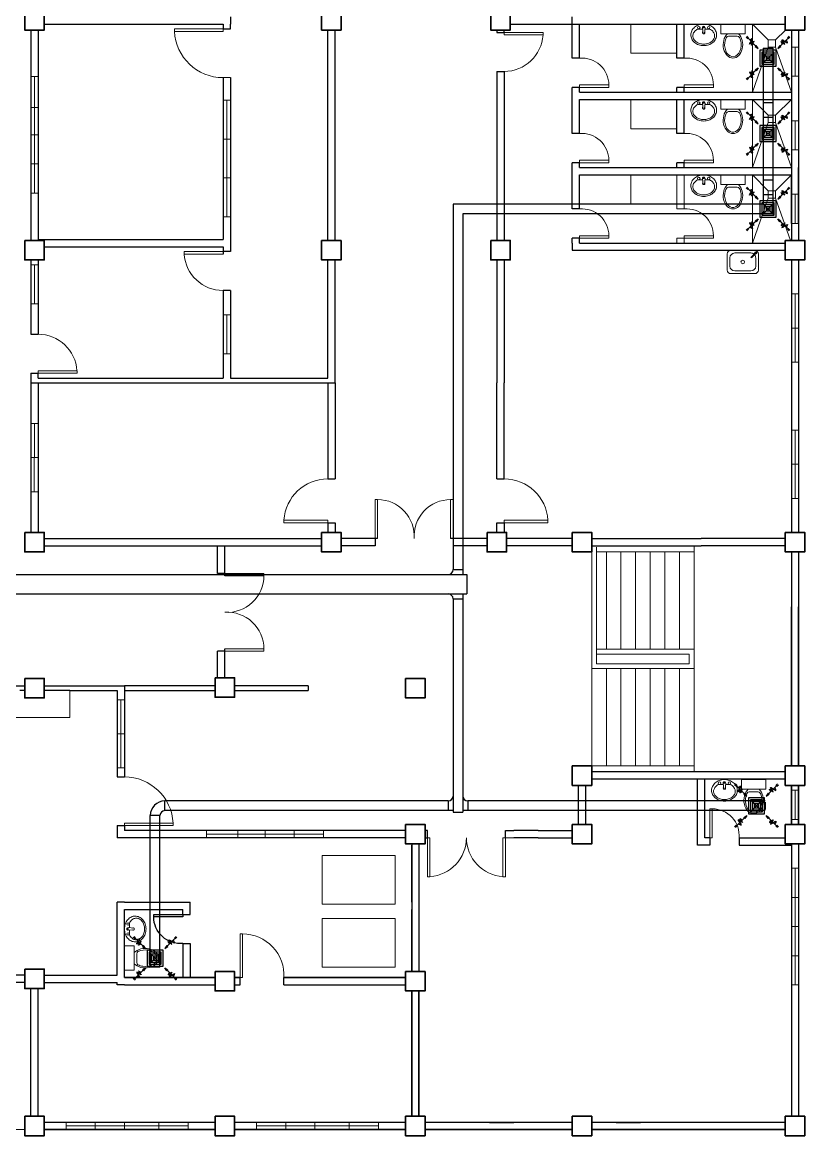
# Model space of a CAD drawing. Header units: millimetres. Extents: x 103 to 228, y 86 to 129.
# Drawn here: x 212.36 to 228.44, y 86.51 to 109.4 of the extents above; entities that cross this region are included whole.
import ezdxf

# ---------------------------------------------------------------- set-up
doc = ezdxf.new("R2010")
doc.units = ezdxf.units.MM
for name, color, linetype in [('AIR', 7, 'Continuous'), ('AIR-00', 8, 'Continuous'), ('AIR-03', 30, 'Continuous'), ('exhaust', 130, 'Continuous')]:
    doc.layers.add(name, color=color, linetype=linetype)

# ---------------------------------------------------------------- blocks, each defined once
blk = doc.blocks.new('door-.60m')
at = {"ltscale": 0.03}
blk.add_lwpolyline([(0, 0), (0.05, 0), (0.05, 0.6), (0, 0.6)], close=True, dxfattribs=at)
blk.add_arc((0.05, 0.048), 0.552, 355.0209, 90, dxfattribs=at)
blk = doc.blocks.new('GRILL-C-IN')
at = {"layer": 'AIR-00', "ltscale": 3}
for p, q in [((-0.623, 0.601), (-0.674, 0.651)), ((-0.601, 0.623), (-0.651, 0.674)), ((-0.637, 0.637), (-0.3, 0.3)), ((0.637, 0.637), (0.3, 0.3)), ((0.601, 0.623), (0.651, 0.674)), ((0.623, 0.601), (0.674, 0.651)), ((-0.637, -0.637), (-0.3, -0.3)), ((0.637, -0.637), (0.3, -0.3)), ((-0.623, -0.601), (-0.674, -0.651)), ((-0.601, -0.623), (-0.651, -0.674)), ((0.601, -0.623), (0.651, -0.674)), ((0.623, -0.601), (0.674, -0.651))]:
    blk.add_line(p, q, dxfattribs=at)
at = {"layer": 'AIR-00', "color": 50}
for p, q in [((-0.188, 0.187), (0.187, -0.188)), ((0.187, 0.187), (-0.188, -0.188))]:
    blk.add_line(p, q, dxfattribs=at)
at = {"layer": 'AIR-00', "ltscale": 3}
for points in [[(-0.362, 0.393), (-0.393, 0.362), (-0.3, 0.3)], [(0.393, 0.362), (0.362, 0.393), (0.3, 0.3)], [(-0.362, -0.393), (-0.393, -0.362), (-0.3, -0.3)], [(0.393, -0.362), (0.362, -0.393), (0.3, -0.3)]]:
    blk.add_lwpolyline(points, close=True, dxfattribs=at)
at = {"layer": 'AIR-00', "color": 50}
for points in [[(-0.188, -0.188), (0.187, -0.188), (0.187, 0.187), (-0.188, 0.187)], [(-0.125, -0.125), (0.125, -0.125), (0.125, 0.125), (-0.125, 0.125)], [(-0.062, -0.062), (0.062, -0.062), (0.062, 0.062), (-0.062, 0.062)]]:
    blk.add_lwpolyline(points, close=True, dxfattribs=at)
at = {"layer": 'AIR-00', "ltscale": 3}
for points in [[(-0.441, 0.441), (-0.512, 0.404), (-0.432, 0.514), (-0.568, 0.43), (-0.477, 0.6), (-0.561, 0.561)], [(0.441, 0.441), (0.404, 0.512), (0.514, 0.432), (0.43, 0.568), (0.6, 0.477), (0.561, 0.561)], [(-0.441, -0.441), (-0.512, -0.404), (-0.432, -0.514), (-0.568, -0.43), (-0.477, -0.6), (-0.561, -0.561)], [(0.441, -0.441), (0.404, -0.512), (0.514, -0.432), (0.43, -0.568), (0.6, -0.477), (0.561, -0.561)]]:
    blk.add_spline(points, degree=3, dxfattribs=at)
for points in [[(-0.3, 0.3), (-0.362, 0.393), (-0.393, 0.362)], [(0.3, 0.3), (0.393, 0.362), (0.362, 0.393)], [(-0.3, -0.3), (-0.362, -0.393), (-0.393, -0.362)], [(0.3, -0.3), (0.393, -0.362), (0.362, -0.393)]]:
    blk.add_solid(points, dxfattribs=at)
at = {"layer": 'AIR-03', "color": 6}
blk.add_lwpolyline([(-0.25, -0.25), (0.25, -0.25), (0.25, 0.25), (-0.25, 0.25)], close=True, dxfattribs=at)

msp = doc.modelspace()

# ---------------------------------------------------------------- linework, layer by layer
at = {"color": 8, "lineweight": 25}
for p, q in [((216.639, 109.511), (216.639, 109.361)), ((223.664, 109.361), (223.664, 109.511)), ((212.539, 109.238), (212.539, 104.912)), ((212.689, 109.238), (212.689, 104.935)), ((212.814, 109.361), (216.489, 109.361)), ((216.489, 109.361), (216.489, 109.261)), ((216.489, 109.261), (216.639, 109.261)), ((216.639, 109.261), (216.639, 109.361)), ((218.639, 104.912), (218.639, 109.239)), ((218.789, 104.912), (218.789, 109.239)), ((222.114, 109.238), (222.114, 109.188)), ((222.114, 109.188), (222.264, 109.188)), ((222.264, 109.188), (222.264, 109.238)), ((223.664, 109.361), (223.814, 109.361)), ((223.664, 108.661), (223.664, 109.361)), ((223.814, 108.661), (223.814, 109.361)), ((225.814, 108.661), (225.814, 109.361)), ((225.964, 108.661), (225.964, 109.361)), ((228.164, 109.238), (228.164, 104.913)), ((228.164, 109.238), (228.164, 104.913)), ((228.314, 109.238), (228.314, 104.913)), ((222.114, 108.388), (222.114, 104.914)), ((222.114, 108.388), (222.264, 108.388)), ((222.264, 108.388), (222.264, 104.914)), ((228.314, 108.288), (228.314, 105.863)), ((216.489, 108.261), (216.489, 104.935)), ((216.639, 108.261), (216.639, 104.935)), ((223.664, 107.111), (223.664, 108.061)), ((223.814, 107.961), (223.814, 108.061)), ((225.814, 107.961), (225.814, 108.061)), ((225.964, 107.961), (225.964, 108.061)), ((223.814, 107.111), (223.814, 107.811)), ((225.814, 107.111), (225.814, 107.811)), ((225.964, 107.111), (225.964, 107.811)), ((223.664, 105.561), (223.664, 106.511)), ((223.814, 106.411), (223.814, 106.511)), ((225.814, 106.411), (225.814, 106.511)), ((225.964, 106.411), (225.964, 106.511)), ((223.814, 105.561), (223.814, 106.261)), ((228.164, 105.261), (228.164, 106.261)), ((228.314, 105.261), (228.314, 106.411)), ((212.689, 104.935), (216.489, 104.935)), ((216.639, 104.935), (216.639, 104.785)), ((223.664, 104.861), (223.664, 104.961)), ((223.664, 104.861), (223.664, 104.711)), ((223.814, 104.861), (223.814, 104.961)), ((212.814, 104.785), (216.489, 104.785)), ((216.489, 104.785), (216.489, 104.635)), ((216.639, 104.685), (216.489, 104.685)), ((216.639, 104.785), (216.639, 104.685)), ((212.539, 104.512), (212.539, 102.985)), ((212.689, 104.512), (212.689, 102.985)), ((218.639, 102.285), (218.639, 104.512)), ((218.789, 102.285), (218.789, 104.512)), ((222.114, 104.514), (222.114, 101.985)), ((222.264, 104.514), (222.264, 101.985)), ((228.164, 104.513), (228.164, 102.085)), ((228.164, 104.513), (228.164, 101.985)), ((228.314, 104.513), (228.314, 98.912)), ((216.489, 103.885), (216.489, 102.085)), ((216.639, 103.885), (216.489, 103.885)), ((216.639, 103.885), (216.639, 102.085)), ((212.539, 102.985), (212.689, 102.985)), ((212.539, 102.185), (212.539, 101.985)), ((212.539, 102.185), (212.689, 102.185)), ((212.689, 102.085), (212.689, 102.185)), ((212.689, 102.085), (216.489, 102.085)), ((216.639, 102.085), (218.639, 102.085)), ((218.639, 102.085), (218.639, 102.285)), ((218.789, 101.985), (218.789, 102.285)), ((212.539, 101.985), (218.789, 101.985)), ((212.539, 101.985), (212.539, 98.912)), ((212.689, 101.985), (212.689, 98.912)), ((218.639, 101.985), (218.639, 100.012)), ((218.789, 101.985), (218.789, 100.012)), ((222.114, 100.012), (222.114, 101.985)), ((222.264, 100.012), (222.264, 101.985)), ((228.164, 101.985), (228.164, 98.912)), ((218.639, 100.012), (218.789, 100.012)), ((222.114, 100.012), (222.264, 100.012)), ((218.639, 99.112), (218.639, 98.912)), ((218.639, 99.112), (218.789, 99.112)), ((218.789, 99.112), (218.789, 98.912)), ((222.114, 98.912), (222.114, 99.112)), ((222.114, 99.112), (222.264, 99.112)), ((222.264, 99.112), (222.264, 98.912)), ((222.114, 99.012), (222.114, 99.012)), ((212.814, 98.787), (218.514, 98.787)), ((219.664, 98.787), (218.914, 98.787)), ((219.614, 98.787), (219.614, 98.637)), ((221.914, 98.787), (221.164, 98.787)), ((221.214, 98.787), (221.214, 98.637)), ((223.664, 98.787), (222.314, 98.787)), ((224.064, 98.787), (224.314, 98.787)), ((224.314, 98.787), (226.314, 98.787)), ((228.039, 98.787), (226.314, 98.787)), ((212.814, 98.637), (218.514, 98.637)), ((216.376, 98.07), (216.376, 98.637)), ((216.526, 98.02), (216.526, 98.637)), ((219.614, 98.637), (218.914, 98.637)), ((221.914, 98.637), (221.214, 98.637)), ((223.664, 98.637), (222.314, 98.637)), ((224.064, 98.637), (224.314, 98.637)), ((224.314, 98.637), (226.314, 98.637)), ((228.039, 98.637), (226.314, 98.637)), ((228.164, 98.512), (228.164, 94.112)), ((228.314, 98.512), (228.314, 94.112)), ((216.526, 98.07), (216.376, 98.07)), ((228.164, 94.112), (228.164, 97.385)), ((228.314, 94.112), (228.314, 97.385)), ((216.376, 95.925), (216.376, 96.47)), ((216.526, 96.47), (216.376, 96.47)), ((216.526, 95.925), (216.526, 96.52)), ((212.014, 95.76), (212.414, 95.76)), ((212.814, 95.76), (214.314, 95.76)), ((214.314, 95.76), (214.464, 95.76)), ((214.464, 95.76), (214.464, 93.885)), ((216.326, 95.76), (214.464, 95.76)), ((218.239, 95.76), (216.726, 95.76)), ((218.239, 95.76), (218.239, 95.66)), ((212.414, 95.66), (212.314, 95.66)), ((213.339, 95.66), (212.814, 95.66)), ((213.339, 95.66), (214.314, 95.66)), ((214.314, 95.66), (214.314, 93.885)), ((214.464, 95.66), (216.326, 95.66)), ((216.726, 95.66), (218.239, 95.66)), ((214.314, 93.885), (214.464, 93.885)), ((228.039, 93.987), (224.064, 93.987)), ((223.789, 92.91), (223.789, 93.712)), ((223.939, 92.91), (223.939, 93.712)), ((228.039, 93.837), (224.064, 93.837)), ((226.239, 92.481), (226.239, 93.831)), ((226.389, 92.631), (226.389, 93.831)), ((228.164, 93.712), (228.164, 92.91)), ((228.164, 92.91), (228.164, 93.712)), ((228.314, 93.712), (228.314, 92.91)), ((228.314, 92.91), (228.314, 93.712)), ((214.314, 92.885), (214.314, 92.785)), ((214.314, 92.885), (214.464, 92.885)), ((214.314, 92.785), (214.314, 92.635)), ((214.464, 92.885), (214.464, 92.793)), ((214.464, 92.793), (214.464, 92.785)), ((220.239, 92.785), (214.464, 92.785)), ((220.689, 92.785), (220.639, 92.785)), ((220.689, 92.635), (220.689, 92.785)), ((222.289, 92.785), (222.464, 92.785)), ((222.289, 92.635), (222.289, 92.785)), ((222.964, 92.785), (222.464, 92.785)), ((222.964, 92.785), (223.664, 92.785)), ((214.464, 92.635), (214.314, 92.635)), ((220.239, 92.635), (214.464, 92.635)), ((220.364, 92.51), (220.364, 90.935)), ((220.364, 91.31), (220.364, 92.485)), ((220.514, 92.51), (220.514, 90.935)), ((220.514, 92.485), (220.514, 89.885)), ((220.639, 92.635), (220.689, 92.635)), ((222.964, 92.635), (222.464, 92.635)), ((222.964, 92.635), (223.664, 92.635)), ((228.164, 92.51), (228.164, 86.91)), ((228.164, 92.51), (228.164, 86.91)), ((228.314, 92.51), (228.314, 86.91)), ((214.314, 89.81), (214.314, 91.31)), ((214.464, 91.31), (214.314, 91.31)), ((214.464, 89.76), (214.464, 91.16)), ((220.364, 89.885), (220.364, 91.16)), ((220.364, 90.935), (220.364, 89.885)), ((220.514, 90.935), (220.514, 89.885)), ((212.414, 89.81), (209.064, 89.81)), ((212.814, 89.81), (214.314, 89.81)), ((214.464, 89.76), (216.326, 89.76)), ((216.326, 89.76), (214.464, 89.76)), ((216.726, 89.76), (216.839, 89.76)), ((216.839, 89.76), (216.726, 89.76)), ((216.839, 89.61), (216.839, 89.76)), ((217.739, 89.76), (219.014, 89.76)), ((217.739, 89.61), (217.739, 89.76)), ((220.239, 89.76), (217.739, 89.76)), ((219.014, 89.76), (220.239, 89.76)), ((212.414, 89.66), (209.064, 89.66)), ((212.539, 86.91), (212.539, 89.535)), ((212.689, 86.91), (212.689, 89.535)), ((212.814, 89.66), (214.314, 89.66)), ((214.314, 89.61), (214.314, 89.66)), ((214.464, 89.61), (214.314, 89.61)), ((214.464, 89.61), (216.326, 89.61)), ((216.726, 89.61), (216.839, 89.61)), ((217.739, 89.61), (220.239, 89.61)), ((220.364, 89.485), (220.364, 86.91)), ((220.364, 86.91), (220.364, 89.485)), ((220.514, 89.485), (220.514, 86.91)), ((220.514, 86.91), (220.514, 89.485)), ((220.364, 88.785), (220.364, 86.91)), ((216.326, 86.785), (212.814, 86.785)), ((216.326, 86.785), (214.464, 86.785)), ((220.239, 86.785), (216.726, 86.785)), ((220.239, 86.785), (216.726, 86.785)), ((223.664, 86.785), (220.639, 86.785)), ((221.964, 86.785), (222.464, 86.785)), ((228.039, 86.785), (224.064, 86.785)), ((224.564, 86.785), (225.064, 86.785)), ((216.326, 86.635), (212.814, 86.635)), ((212.814, 86.635), (216.326, 86.635)), ((216.326, 86.635), (214.314, 86.635)), ((220.239, 86.635), (216.726, 86.635)), ((220.239, 86.635), (216.726, 86.635)), ((216.726, 86.635), (220.239, 86.635)), ((223.664, 86.635), (220.639, 86.635)), ((220.639, 86.635), (223.664, 86.635)), ((228.039, 86.635), (224.064, 86.635)), ((224.064, 86.635), (228.039, 86.635))]:
    msp.add_line(p, q, dxfattribs=at)
at = {"color": 8, "lineweight": 13}
for p, q in [((216.489, 109.261), (215.489, 109.261)), ((215.489, 109.261), (215.489, 109.211)), ((215.489, 109.211), (216.489, 109.211)), ((216.489, 109.211), (216.489, 109.261)), ((222.264, 109.188), (222.264, 109.138)), ((222.264, 109.188), (223.064, 109.188)), ((223.064, 109.188), (223.064, 109.138)), ((223.064, 109.138), (222.264, 109.138)), ((216.489, 104.685), (215.689, 104.685)), ((215.689, 104.685), (215.689, 104.635)), ((215.689, 104.635), (216.489, 104.635)), ((213.489, 102.235), (212.689, 102.235)), ((212.689, 102.185), (212.689, 102.235)), ((212.689, 102.185), (213.489, 102.185)), ((213.489, 102.185), (213.489, 102.235)), ((217.739, 99.162), (218.639, 99.162)), ((218.639, 99.112), (217.739, 99.112)), ((217.74, 99.162), (217.74, 99.112)), ((218.639, 99.112), (218.639, 99.162)), ((223.164, 99.162), (222.264, 99.162)), ((222.264, 99.162), (222.264, 99.112)), ((222.264, 99.012), (222.264, 99.162)), ((222.264, 99.112), (223.164, 99.112)), ((223.164, 99.112), (223.164, 99.162)), ((214.464, 92.935), (214.464, 92.885)), ((215.464, 92.935), (214.464, 92.935)), ((214.464, 92.935), (214.464, 92.885)), ((215.464, 92.885), (215.464, 92.935)), ((214.464, 92.885), (215.464, 92.885)), ((220.689, 92.635), (220.739, 92.635)), ((220.739, 92.635), (220.689, 92.635)), ((220.689, 92.635), (220.689, 91.835)), ((220.739, 91.835), (220.739, 92.635)), ((222.239, 91.835), (222.239, 92.635)), ((222.239, 92.635), (222.289, 92.635)), ((222.239, 92.635), (222.464, 92.635)), ((222.289, 92.635), (222.289, 91.835)), ((220.689, 91.835), (220.739, 91.835)), ((222.289, 91.835), (222.239, 91.835))]:
    msp.add_line(p, q, dxfattribs=at)
at = {"color": 8, "lineweight": 25, "ltscale": 0.3}
for p, q in [((222.389, 109.361), (223.664, 109.361)), ((223.814, 109.361), (226.064, 109.361)), ((223.814, 109.361), (226.064, 109.361)), ((225.964, 109.361), (228.039, 109.361)), ((225.964, 109.361), (228.039, 109.361)), ((223.814, 107.961), (226.064, 107.961)), ((223.814, 107.811), (226.064, 107.811)), ((225.964, 107.961), (228.164, 107.961)), ((225.964, 107.811), (228.164, 107.811)), ((223.814, 106.411), (226.064, 106.411)), ((223.814, 106.261), (226.064, 106.261)), ((225.964, 106.411), (228.164, 106.411)), ((225.964, 106.261), (228.164, 106.261)), ((223.814, 104.861), (226.064, 104.861)), ((225.964, 104.861), (228.039, 104.861)), ((223.664, 104.711), (228.039, 104.711))]:
    msp.add_line(p, q, dxfattribs=at)
at = {"color": 8, "lineweight": 9, "ltscale": 0.4}
for p, q in [((224.864, 109.361), (224.864, 108.761)), ((224.864, 108.761), (225.814, 108.761)), ((224.864, 107.811), (224.864, 107.211)), ((224.864, 107.211), (225.814, 107.211)), ((224.864, 106.261), (224.864, 105.661)), ((224.864, 105.661), (225.814, 105.661)), ((225.964, 105.561), (225.814, 105.561)), ((225.964, 104.961), (225.814, 104.961)), ((226.847, 104.306), (226.847, 104.636)), ((226.922, 104.711), (227.412, 104.711)), ((227.002, 104.656), (227.332, 104.656)), ((227.427, 104.664), (227.336, 104.572)), ((227.44, 104.651), (227.349, 104.56)), ((227.487, 104.636), (227.487, 104.306)), ((226.902, 104.386), (226.902, 104.556)), ((227.432, 104.556), (227.432, 104.386)), ((227.412, 104.231), (226.922, 104.231)), ((227.332, 104.286), (227.002, 104.286)), ((209.514, 95.11), (213.339, 95.11))]:
    msp.add_line(p, q, dxfattribs=at)
at = {"color": 8, "lineweight": 9}
for p, q in [((226.349, 109.163), (226.336, 109.285)), ((226.378, 109.163), (226.391, 109.285)), ((226.388, 109.259), (226.49, 109.259)), ((226.714, 109.161), (226.714, 109.361)), ((226.714, 109.361), (227.214, 109.361)), ((227.214, 109.361), (227.214, 109.161)), ((227.364, 107.961), (227.364, 109.361)), ((227.689, 109.036), (227.364, 109.361)), ((227.839, 109.036), (228.041, 109.238)), ((228.164, 108.361), (228.164, 109.238)), ((228.314, 108.361), (228.314, 109.238)), ((228.314, 109.238), (228.314, 108.888)), ((227.214, 109.161), (226.714, 109.161)), ((227.054, 109.111), (226.873, 109.111)), ((227.689, 108.886), (227.364, 107.961)), ((227.839, 108.886), (228.164, 107.961)), ((228.314, 108.888), (228.164, 108.888)), ((228.164, 108.888), (228.164, 108.288)), ((228.239, 108.888), (228.239, 108.288)), ((212.539, 108.287), (212.689, 108.287)), ((212.539, 107.087), (212.539, 108.287)), ((212.614, 105.887), (212.614, 108.287)), ((212.689, 108.287), (212.689, 105.887)), ((228.164, 108.361), (228.164, 107.961)), ((228.164, 108.288), (228.314, 108.288)), ((228.314, 108.361), (228.314, 107.961)), ((216.639, 108.261), (216.489, 108.261)), ((226.714, 107.611), (226.714, 107.811)), ((226.714, 107.811), (227.214, 107.811)), ((227.214, 107.811), (227.214, 107.611)), ((227.364, 106.411), (227.364, 107.811)), ((227.689, 107.486), (227.364, 107.811)), ((227.839, 107.486), (228.164, 107.811)), ((228.164, 106.811), (228.164, 107.811)), ((228.314, 106.811), (228.314, 107.961)), ((212.539, 107.649), (212.689, 107.649)), ((216.489, 106.998), (216.489, 107.798)), ((216.489, 107.798), (216.639, 107.798)), ((216.564, 107.798), (216.564, 105.398)), ((226.349, 107.613), (226.336, 107.735)), ((226.378, 107.613), (226.391, 107.735)), ((226.388, 107.709), (226.49, 107.709)), ((227.214, 107.611), (226.714, 107.611)), ((227.054, 107.561), (226.873, 107.561)), ((228.314, 107.375), (228.164, 107.375)), ((228.164, 107.375), (228.164, 106.775)), ((228.239, 106.775), (228.239, 107.375)), ((228.314, 107.075), (228.314, 107.375)), ((227.689, 107.336), (227.364, 106.411)), ((227.839, 107.336), (228.164, 106.411)), ((212.539, 107.087), (212.539, 105.887)), ((212.539, 107.087), (212.689, 107.087)), ((216.639, 106.998), (216.489, 106.998)), ((216.639, 106.598), (216.639, 106.998)), ((228.164, 106.811), (228.164, 106.411)), ((228.164, 106.775), (228.314, 106.775)), ((228.314, 106.811), (228.314, 106.411)), ((212.539, 106.487), (212.689, 106.487)), ((216.639, 106.598), (216.639, 106.198)), ((225.814, 105.561), (225.814, 106.261)), ((225.964, 105.561), (225.964, 106.261)), ((226.714, 106.061), (226.714, 106.261)), ((226.714, 106.261), (227.214, 106.261)), ((227.214, 106.261), (227.214, 106.061)), ((227.364, 104.861), (227.364, 106.261)), ((227.689, 105.936), (227.364, 106.261)), ((227.839, 105.936), (228.164, 106.261)), ((216.639, 106.198), (216.489, 106.198)), ((216.489, 106.198), (216.489, 105.398)), ((226.349, 106.063), (226.336, 106.185)), ((226.378, 106.063), (226.391, 106.185)), ((226.388, 106.159), (226.49, 106.159)), ((227.214, 106.061), (226.714, 106.061)), ((227.054, 106.011), (226.873, 106.011)), ((212.689, 105.887), (212.539, 105.887)), ((227.689, 105.786), (227.364, 104.861)), ((227.839, 105.786), (228.145, 104.913)), ((228.314, 105.863), (228.164, 105.863)), ((228.239, 105.863), (228.239, 105.263)), ((228.314, 105.263), (228.314, 105.863)), ((228.314, 105.261), (228.314, 105.861)), ((216.489, 105.398), (216.639, 105.398)), ((228.164, 104.913), (228.164, 105.263)), ((228.164, 105.263), (228.314, 105.263)), ((228.164, 105.261), (228.164, 104.913)), ((228.314, 105.261), (228.314, 104.913)), ((212.689, 104.912), (212.689, 104.935)), ((225.814, 104.861), (225.814, 104.961)), ((225.964, 104.861), (225.964, 104.961)), ((212.689, 104.412), (212.539, 104.412)), ((212.539, 104.412), (212.539, 103.612)), ((212.614, 103.612), (212.614, 104.412)), ((212.689, 104.512), (212.689, 104.412)), ((228.314, 103.813), (228.164, 103.813)), ((228.239, 102.413), (228.239, 103.813)), ((212.539, 103.612), (212.689, 103.612)), ((216.639, 103.385), (216.489, 103.385)), ((216.489, 103.385), (216.489, 102.585)), ((216.564, 102.585), (216.564, 103.385)), ((228.164, 103.113), (228.314, 103.113)), ((216.489, 102.585), (216.639, 102.585)), ((228.164, 102.413), (228.314, 102.413)), ((212.689, 101.149), (212.541, 101.149)), ((212.541, 101.149), (212.541, 99.749)), ((212.615, 101.149), (212.611, 99.748)), ((212.689, 100.449), (212.689, 101.149)), ((228.164, 101.012), (228.314, 101.012)), ((228.239, 101.012), (228.239, 99.612)), ((212.689, 100.449), (212.541, 100.449)), ((228.164, 100.312), (228.314, 100.312)), ((212.541, 99.749), (212.687, 99.748)), ((228.314, 99.612), (228.164, 99.612)), ((222.264, 98.912), (222.114, 98.912)), ((224.064, 98.512), (224.064, 98.637)), ((224.064, 96.112), (224.064, 98.512)), ((224.164, 98.512), (224.164, 98.612)), ((224.164, 96.212), (224.164, 98.512)), ((226.164, 98.512), (224.164, 98.512)), ((224.364, 98.512), (224.364, 96.512)), ((224.664, 98.512), (224.664, 96.512)), ((224.964, 98.512), (224.964, 96.512)), ((225.264, 98.512), (225.264, 96.512)), ((225.564, 98.512), (225.564, 96.512)), ((225.864, 98.512), (225.864, 96.512)), ((226.164, 98.637), (226.164, 98.512)), ((226.164, 98.512), (226.164, 96.512)), ((225.864, 96.512), (224.164, 96.512)), ((225.864, 96.412), (224.164, 96.412)), ((225.864, 96.512), (226.164, 96.512)), ((225.864, 96.412), (226.064, 96.412)), ((226.064, 96.212), (226.064, 96.412)), ((226.164, 96.412), (226.164, 96.512)), ((226.164, 96.212), (226.164, 96.412)), ((225.864, 96.212), (224.164, 96.212)), ((225.864, 96.212), (226.064, 96.212)), ((226.164, 96.112), (226.164, 96.212)), ((225.864, 96.112), (224.064, 96.112)), ((224.064, 96.112), (224.064, 94.112)), ((224.364, 96.112), (224.364, 94.112)), ((224.664, 96.112), (224.664, 94.112)), ((224.964, 96.112), (224.964, 94.112)), ((225.264, 96.112), (225.264, 94.112)), ((225.564, 96.112), (225.564, 94.112)), ((225.864, 96.112), (225.864, 94.112)), ((225.864, 96.112), (226.164, 96.112)), ((226.164, 96.112), (226.164, 94.112)), ((213.339, 95.11), (213.339, 95.66)), ((214.464, 95.472), (214.316, 95.472)), ((214.316, 95.472), (214.316, 94.072)), ((214.39, 95.472), (214.386, 94.072)), ((214.464, 94.772), (214.464, 95.472)), ((214.464, 94.772), (214.316, 94.772)), ((226.164, 94.112), (224.064, 94.112)), ((224.064, 93.987), (224.064, 94.112)), ((226.164, 93.987), (226.164, 94.112)), ((214.316, 94.072), (214.462, 94.072)), ((226.774, 93.633), (226.761, 93.755)), ((226.803, 93.633), (226.816, 93.755)), ((227.139, 93.831), (227.139, 93.631)), ((227.639, 93.831), (227.139, 93.831)), ((227.139, 93.631), (227.639, 93.631)), ((227.639, 93.631), (227.639, 93.831)), ((227.298, 93.581), (227.479, 93.581)), ((228.314, 93.611), (228.164, 93.611)), ((228.164, 93.611), (228.164, 93.011)), ((228.239, 93.611), (228.239, 93.011)), ((228.314, 93.311), (228.314, 93.611)), ((228.164, 93.011), (228.314, 93.011)), ((216.151, 92.635), (216.151, 92.785)), ((216.151, 92.785), (218.551, 92.785)), ((218.551, 92.71), (216.151, 92.71)), ((216.789, 92.635), (216.789, 92.785)), ((217.351, 92.635), (217.351, 92.785)), ((217.951, 92.635), (217.951, 92.785)), ((218.551, 92.785), (218.551, 92.635)), ((224.064, 92.91), (224.064, 92.785)), ((217.351, 92.635), (216.151, 92.635)), ((217.351, 92.635), (218.551, 92.635)), ((220.514, 92.51), (220.514, 92.485)), ((228.314, 92.51), (228.314, 92.01)), ((228.314, 92.01), (228.164, 92.01)), ((228.164, 92.01), (228.164, 89.61)), ((228.239, 92.01), (228.239, 89.61)), ((228.314, 90.81), (228.314, 92.01)), ((228.314, 91.41), (228.164, 91.41)), ((220.364, 90.785), (220.364, 90.935)), ((214.662, 90.774), (214.54, 90.788)), ((214.662, 90.745), (214.54, 90.732)), ((228.314, 90.81), (228.164, 90.81)), ((228.314, 89.61), (228.314, 90.81)), ((214.464, 90.41), (214.664, 90.41)), ((214.464, 89.91), (214.464, 90.41)), ((214.664, 90.41), (214.664, 89.91)), ((214.714, 90.25), (214.714, 90.069)), ((228.314, 90.21), (228.164, 90.21)), ((214.664, 89.91), (214.464, 89.91)), ((228.164, 89.61), (228.314, 89.61)), ((213.264, 86.635), (213.264, 86.785)), ((213.864, 86.635), (213.864, 86.785)), ((214.464, 86.785), (214.464, 86.635)), ((214.57, 86.785), (215.77, 86.785)), ((215.17, 86.785), (215.17, 86.635)), ((215.77, 86.785), (215.77, 86.635)), ((217.176, 86.635), (217.176, 86.785)), ((217.776, 86.635), (217.776, 86.785)), ((218.376, 86.785), (218.376, 86.635)), ((218.482, 86.785), (219.682, 86.785)), ((219.082, 86.785), (219.082, 86.635)), ((219.682, 86.785), (219.682, 86.635)), ((220.639, 86.785), (221.364, 86.785)), ((221.364, 86.785), (221.964, 86.785)), ((222.964, 86.785), (222.464, 86.785)), ((222.964, 86.785), (223.664, 86.785)), ((224.064, 86.785), (224.564, 86.785)), ((225.564, 86.785), (225.064, 86.785)), ((225.564, 86.785), (226.564, 86.785)), ((226.564, 86.785), (227.164, 86.785)), ((227.164, 86.785), (228.039, 86.785)), ((212.414, 86.635), (197.089, 86.635)), ((215.77, 86.71), (213.264, 86.71)), ((214.464, 86.635), (213.264, 86.635)), ((219.682, 86.71), (217.176, 86.71)), ((218.376, 86.635), (217.176, 86.635))]:
    msp.add_line(p, q, dxfattribs=at)
at = {"color": 8, "lineweight": 25, "ltscale": 0.4}
for p, q in [((223.814, 108.661), (223.664, 108.661)), ((225.964, 108.661), (225.814, 108.661)), ((223.814, 108.061), (223.664, 108.061)), ((225.964, 108.061), (225.814, 108.061)), ((223.814, 107.111), (223.664, 107.111)), ((225.964, 107.111), (225.814, 107.111)), ((223.814, 106.511), (223.664, 106.511)), ((225.964, 106.511), (225.814, 106.511)), ((223.814, 105.561), (223.664, 105.561)), ((223.814, 104.961), (223.664, 104.961)), ((226.489, 92.481), (226.239, 92.481)), ((226.489, 92.631), (226.389, 92.631)), ((226.489, 92.631), (226.489, 92.481)), ((227.089, 92.631), (227.089, 92.481)), ((227.089, 92.631), (228.039, 92.631)), ((227.089, 92.481), (228.164, 92.481)), ((214.464, 91.31), (215.814, 91.31)), ((214.464, 91.16), (215.664, 91.16)), ((214.464, 91.16), (215.664, 91.16)), ((215.664, 91.06), (215.664, 91.16)), ((215.814, 91.06), (215.814, 91.31)), ((215.664, 91.06), (215.814, 91.06)), ((215.664, 90.46), (215.814, 90.46)), ((215.664, 90.46), (215.664, 89.76)), ((215.814, 90.46), (215.814, 89.76))]:
    msp.add_line(p, q, dxfattribs=at)
at = {"color": 8, "lineweight": 35}
for points in [[(218.514, 109.639), (218.914, 109.639), (218.914, 109.239), (218.514, 109.239)], [(212.414, 109.638), (212.814, 109.638), (212.814, 109.238), (212.414, 109.238)], [(221.989, 109.638), (222.389, 109.638), (222.389, 109.238), (221.989, 109.238)], [(228.039, 109.638), (228.439, 109.638), (228.439, 109.238), (228.039, 109.238)], [(212.414, 104.912), (212.814, 104.912), (212.814, 104.512), (212.414, 104.512)], [(218.514, 104.912), (218.914, 104.912), (218.914, 104.512), (218.514, 104.512)], [(221.989, 104.914), (222.389, 104.914), (222.389, 104.514), (221.989, 104.514)], [(228.039, 104.913), (228.439, 104.913), (228.439, 104.513), (228.039, 104.513)], [(212.414, 98.912), (212.814, 98.912), (212.814, 98.512), (212.414, 98.512)], [(218.514, 98.912), (218.914, 98.912), (218.914, 98.512), (218.514, 98.512)], [(221.914, 98.912), (222.314, 98.912), (222.314, 98.512), (221.914, 98.512)], [(223.664, 98.912), (224.064, 98.912), (224.064, 98.512), (223.664, 98.512)], [(228.039, 98.912), (228.439, 98.912), (228.439, 98.512), (228.039, 98.512)], [(212.414, 95.91), (212.814, 95.91), (212.814, 95.51), (212.414, 95.51)], [(216.326, 95.925), (216.726, 95.925), (216.726, 95.525), (216.326, 95.525)], [(220.239, 95.91), (220.639, 95.91), (220.639, 95.51), (220.239, 95.51)], [(223.664, 94.112), (224.064, 94.112), (224.064, 93.712), (223.664, 93.712)], [(228.039, 94.112), (228.439, 94.112), (228.439, 93.712), (228.039, 93.712)], [(220.239, 92.91), (220.639, 92.91), (220.639, 92.51), (220.239, 92.51)], [(223.664, 92.91), (224.064, 92.91), (224.064, 92.51), (223.664, 92.51)], [(228.039, 92.91), (228.439, 92.91), (228.439, 92.51), (228.039, 92.51)], [(212.414, 89.935), (212.814, 89.935), (212.814, 89.535), (212.414, 89.535)], [(216.326, 89.885), (216.726, 89.885), (216.726, 89.485), (216.326, 89.485)], [(220.239, 89.885), (220.639, 89.885), (220.639, 89.485), (220.239, 89.485)], [(212.414, 86.91), (212.814, 86.91), (212.814, 86.51), (212.414, 86.51)], [(216.326, 86.91), (216.726, 86.91), (216.726, 86.51), (216.326, 86.51)], [(220.239, 86.91), (220.639, 86.91), (220.639, 86.51), (220.239, 86.51)], [(223.664, 86.91), (224.064, 86.91), (224.064, 86.51), (223.664, 86.51)], [(228.039, 86.91), (228.439, 86.91), (228.439, 86.51), (228.039, 86.51)]]:
    msp.add_lwpolyline(points, close=True, dxfattribs=at)
at = {"color": 8, "lineweight": 9}
for points in [[(226.629, 109.14, -0.11576), (226.609, 109.057, -0.104047), (226.551, 108.983, -0.090875), (226.467, 108.936, -0.083344), (226.364, 108.919, -0.083344), (226.26, 108.936, -0.090875), (226.176, 108.983, -0.104047), (226.118, 109.057, -0.11576), (226.099, 109.14, -0.11576), (226.118, 109.222, -0.104047), (226.176, 109.296, -0.090875), (226.26, 109.343, -0.083344), (226.364, 109.361, -0.083344), (226.467, 109.343, -0.090875), (226.551, 109.296, -0.104047), (226.609, 109.222, -0.11576)], [(226.629, 107.59, -0.11576), (226.609, 107.507, -0.104047), (226.551, 107.433, -0.090875), (226.467, 107.386, -0.083344), (226.364, 107.369, -0.083344), (226.26, 107.386, -0.090875), (226.176, 107.433, -0.104047), (226.118, 107.507, -0.11576), (226.099, 107.59, -0.11576), (226.118, 107.672, -0.104047), (226.176, 107.746, -0.090875), (226.26, 107.793, -0.083344), (226.364, 107.811, -0.083344), (226.467, 107.793, -0.090875), (226.551, 107.746, -0.104047), (226.609, 107.672, -0.11576)], [(226.629, 106.04, -0.11576), (226.609, 105.957, -0.104047), (226.551, 105.883, -0.090875), (226.467, 105.836, -0.083344), (226.364, 105.819, -0.083344), (226.26, 105.836, -0.090875), (226.176, 105.883, -0.104047), (226.118, 105.957, -0.11576), (226.099, 106.04, -0.11576), (226.118, 106.122, -0.104047), (226.176, 106.196, -0.090875), (226.26, 106.243, -0.083344), (226.364, 106.261, -0.083344), (226.467, 106.243, -0.090875), (226.551, 106.196, -0.104047), (226.609, 106.122, -0.11576)], [(226.524, 93.61, 0.11576), (226.543, 93.527, 0.104047), (226.601, 93.454, 0.090875), (226.685, 93.406, 0.083344), (226.789, 93.389, 0.083344), (226.892, 93.406, 0.090875), (226.976, 93.454, 0.104047), (227.034, 93.527, 0.11576), (227.054, 93.61, 0.11576), (227.034, 93.692, 0.104047), (226.976, 93.766, 0.090875), (226.892, 93.813, 0.083344), (226.789, 93.831, 0.083344), (226.685, 93.813, 0.090875), (226.601, 93.766, 0.104047), (226.543, 93.692, 0.11576)], [(214.685, 91.025, -0.11576), (214.767, 91.005, -0.104047), (214.841, 90.947, -0.090875), (214.888, 90.863, -0.083344), (214.906, 90.76, -0.083344), (214.888, 90.656, -0.090875), (214.841, 90.572, -0.104047), (214.767, 90.514, -0.11576), (214.685, 90.495, -0.11576), (214.602, 90.514, -0.104047), (214.528, 90.572, -0.090875), (214.481, 90.656, -0.083344), (214.464, 90.76, -0.083344), (214.481, 90.863, -0.090875), (214.528, 90.947, -0.104047), (214.602, 91.005, -0.11576)]]:
    msp.add_lwpolyline(points, format="xyb", close=True, dxfattribs=at)
for points in [[(226.586, 109.119, -0.124838), (226.57, 109.056, -0.105788), (226.521, 108.998, -0.086697), (226.451, 108.962, -0.076776), (226.364, 108.949, -0.076776), (226.276, 108.962, -0.086697), (226.206, 108.998, -0.105788), (226.157, 109.056, -0.124838), (226.141, 109.119, -0.124838), (226.157, 109.181, -0.105788), (226.206, 109.239, -0.040067), (226.237, 109.259), (226.339, 109.259, -0.040067)], [(226.586, 107.569, -0.124838), (226.57, 107.506, -0.105788), (226.521, 107.448, -0.086697), (226.451, 107.412, -0.076776), (226.364, 107.399, -0.076776), (226.276, 107.412, -0.086697), (226.206, 107.448, -0.105788), (226.157, 107.506, -0.124838), (226.141, 107.569, -0.124838), (226.157, 107.631, -0.105788), (226.206, 107.689, -0.040067), (226.237, 107.709), (226.339, 107.709, -0.040067)], [(226.586, 106.019, -0.124838), (226.57, 105.956, -0.105788), (226.521, 105.898, -0.086697), (226.451, 105.862, -0.076776), (226.364, 105.849, -0.076776), (226.276, 105.862, -0.086697), (226.206, 105.898, -0.105788), (226.157, 105.956, -0.124838), (226.141, 106.019, -0.124838), (226.157, 106.081, -0.105788), (226.206, 106.139, -0.040067), (226.237, 106.159), (226.339, 106.159, -0.040067)], [(226.566, 93.589, 0.124838), (226.582, 93.526, 0.105788), (226.631, 93.469, 0.086697), (226.701, 93.432, 0.076776), (226.789, 93.419, 0.076776), (226.876, 93.432, 0.086697), (226.946, 93.469, 0.105788), (226.995, 93.526, 0.124838), (227.011, 93.589, 0.124838), (226.995, 93.651, 0.105788), (226.946, 93.709, 0.040067), (226.915, 93.729), (226.813, 93.729, 0.040067)], [(226.764, 93.729), (226.662, 93.729, 0.040067), (226.631, 93.709, 0.105788), (226.582, 93.651, 0.124838), (226.566, 93.589, 0.124838)], [(214.706, 90.982, -0.124838), (214.768, 90.966, -0.105788), (214.826, 90.917, -0.086697), (214.862, 90.847, -0.076776), (214.876, 90.76, -0.076776), (214.862, 90.672, -0.086697), (214.826, 90.602, -0.105788), (214.768, 90.553, -0.124838), (214.706, 90.537, -0.124838), (214.643, 90.553, -0.105788), (214.585, 90.602, -0.040067), (214.566, 90.633), (214.566, 90.735, -0.040067)], [(214.566, 90.784), (214.566, 90.886, -0.040067), (214.585, 90.917, -0.105788), (214.643, 90.966, -0.124838), (214.706, 90.982, -0.124838)]]:
    msp.add_lwpolyline(points, format="xyb", dxfattribs=at)
at = {"color": 8, "lineweight": 9, "ltscale": 0.03}
for points in [[(227.839, 109.036), (227.689, 109.036), (227.689, 108.886), (227.839, 108.886)], [(227.839, 107.486), (227.689, 107.486), (227.689, 107.336), (227.839, 107.336)], [(227.839, 105.936), (227.689, 105.936), (227.689, 105.786), (227.839, 105.786)]]:
    msp.add_lwpolyline(points, close=True, dxfattribs=at)
at = {"color": 8, "lineweight": 9}
for points in [[(228.164, 108.888), (228.314, 108.888), (228.314, 108.288), (228.164, 108.288)], [(212.539, 105.887), (212.539, 108.287), (212.689, 108.287), (212.689, 105.887)], [(212.539, 108.287), (212.689, 108.287), (212.689, 105.887), (212.539, 105.887)], [(216.489, 107.798), (216.639, 107.798), (216.639, 105.398), (216.489, 105.398)], [(228.164, 107.375), (228.314, 107.375), (228.314, 106.775), (228.164, 106.775)], [(228.164, 105.863), (228.314, 105.863), (228.314, 105.263), (228.164, 105.263)], [(212.539, 104.412), (212.689, 104.412), (212.689, 103.612), (212.539, 103.612)], [(228.164, 103.813), (228.314, 103.813), (228.314, 102.413), (228.164, 102.413)], [(216.489, 103.385), (216.639, 103.385), (216.639, 102.585), (216.489, 102.585)], [(212.541, 101.149), (212.687, 101.149), (212.687, 99.748), (212.541, 99.748)], [(228.164, 101.012), (228.314, 101.012), (228.314, 99.612), (228.164, 99.612)], [(214.316, 95.472), (214.462, 95.472), (214.462, 94.072), (214.316, 94.072)], [(228.164, 93.611), (228.314, 93.611), (228.314, 93.011), (228.164, 93.011)], [(218.551, 92.635), (216.151, 92.635), (216.151, 92.785), (218.551, 92.785)], [(216.151, 92.785), (218.551, 92.785), (218.551, 92.635), (216.151, 92.635)], [(228.164, 92.01), (228.314, 92.01), (228.314, 89.61), (228.164, 89.61)], [(213.264, 86.785), (215.77, 86.785), (215.77, 86.635), (213.264, 86.635)], [(217.176, 86.785), (219.682, 86.785), (219.682, 86.635), (217.176, 86.635)]]:
    msp.add_lwpolyline(points, close=True, dxfattribs=at)
at = {"color": 8, "lineweight": 13, "ltscale": 0.03}
for points in [[(223.814, 108.061), (223.814, 108.111), (224.414, 108.111), (224.414, 108.061)], [(225.964, 108.061), (225.964, 108.111), (226.564, 108.111), (226.564, 108.061)], [(223.814, 106.511), (223.814, 106.561), (224.414, 106.561), (224.414, 106.511)], [(225.964, 106.511), (225.964, 106.561), (226.564, 106.561), (226.564, 106.511)], [(223.814, 104.961), (223.814, 105.011), (224.414, 105.011), (224.414, 104.961)], [(225.964, 104.961), (225.964, 105.011), (226.564, 105.011), (226.564, 104.961)], [(219.614, 98.787), (219.664, 98.787), (219.664, 99.587), (219.614, 99.587)], [(221.214, 98.787), (221.164, 98.787), (221.164, 99.587), (221.214, 99.587)], [(216.526, 98.07), (216.526, 98.02), (217.326, 98.02), (217.326, 98.07)], [(216.526, 96.47), (216.526, 96.52), (217.326, 96.52), (217.326, 96.47)], [(226.489, 92.631), (226.539, 92.631), (226.539, 93.231), (226.489, 93.231)], [(216.839, 89.76), (216.889, 89.76), (216.889, 90.66), (216.839, 90.66)]]:
    msp.add_lwpolyline(points, close=True, dxfattribs=at)
at = {"color": 8, "lineweight": 9, "ltscale": 1000}
for points in [[(220.026, 91.271), (218.526, 91.271), (218.526, 92.271), (220.026, 92.271)], [(220.026, 90.974), (218.526, 90.974), (218.526, 89.974), (220.026, 89.974)]]:
    msp.add_lwpolyline(points, close=True, dxfattribs=at)
at = {"color": 8, "lineweight": 9}
for centre, radius in [((226.262, 109.288), 0.0255), ((226.364, 109.294), 0.0095), ((226.465, 109.288), 0.0255), ((226.262, 107.738), 0.0255), ((226.364, 107.744), 0.0095), ((226.465, 107.738), 0.0255), ((226.262, 106.188), 0.0255), ((226.465, 106.188), 0.0255), ((226.364, 106.194), 0.0095), ((226.687, 93.758), 0.0255), ((226.789, 93.764), 0.0095), ((226.89, 93.758), 0.0255), ((214.537, 90.861), 0.0255), ((214.537, 90.658), 0.0255), ((214.53, 90.76), 0.0095)]:
    msp.add_circle(centre, radius, dxfattribs=at)
at = {"color": 8, "lineweight": 9, "ltscale": 0.4}
msp.add_circle((227.167, 104.471), 0.0375, dxfattribs=at)
at = {"color": 8, "lineweight": 13}
for centre, radius, start, end in [((216.489, 109.261), 1, 182.866, 270), ((222.264, 109.188), 0.8, 270, 356.4167), ((216.489, 104.685), 0.8, 183.5833, 270), ((212.689, 102.185), 0.8, 3.5833, 90), ((218.639, 99.112), 0.9, 90, 176.8153), ((222.264, 99.112), 0.9, 3.1847, 90), ((214.464, 92.885), 1, 2.866, 90), ((220.689, 92.635), 0.8, 273.5833, 0), ((222.289, 92.635), 0.8, 180, 266.4167)]:
    msp.add_arc(centre, radius, start, end, dxfattribs=at)
at = {"color": 8, "lineweight": 9}
for centre, radius, start, end in [((226.364, 109.288), 0.028, 353.7545, 186.2455), ((226.364, 109.186), 0.025, 138.7978, 233.6932), ((226.364, 109.186), 0.025, 306.3068, 41.2022), ((226.382, 109.057), 0.228, 52.6185, 61.7963), ((226.411, 109.095), 0.181, 28.4636, 52.6185), ((226.455, 109.119), 0.131, 0, 28.4636), ((226.364, 109.256), 0.0948, 261.2026, 278.7974), ((226.364, 109.186), 0.025, 251.3793, 288.6207), ((226.873, 109.061), 0.05, 90, 151.9916), ((227.054, 109.061), 0.05, 28.1501, 90), ((226.364, 107.738), 0.028, 353.7545, 186.2455), ((226.364, 107.636), 0.025, 138.7978, 233.6932), ((226.364, 107.706), 0.0948, 261.2026, 278.7974), ((226.364, 107.636), 0.025, 251.3793, 288.6207), ((226.364, 107.636), 0.025, 306.3068, 41.2022), ((226.382, 107.507), 0.228, 52.6185, 61.7963), ((226.411, 107.545), 0.181, 28.4636, 52.6185), ((226.455, 107.569), 0.131, 0, 28.4636), ((226.873, 107.511), 0.05, 90, 151.9916), ((227.054, 107.511), 0.05, 28.1501, 90), ((226.364, 106.188), 0.028, 353.7545, 186.2455), ((226.364, 106.086), 0.025, 138.7978, 233.6932), ((226.364, 106.156), 0.0948, 261.2026, 278.7974), ((226.364, 106.086), 0.025, 251.3793, 288.6207), ((226.364, 106.086), 0.025, 306.3068, 41.2022), ((226.382, 105.957), 0.228, 52.6185, 61.7963), ((226.411, 105.995), 0.181, 28.4636, 52.6185), ((226.455, 106.019), 0.131, 0, 28.4636), ((226.873, 105.961), 0.05, 90, 151.9916), ((227.054, 105.961), 0.05, 28.1501, 90), ((226.789, 93.758), 0.028, 353.7545, 186.2455), ((226.789, 93.656), 0.025, 138.7978, 233.6932), ((226.789, 93.727), 0.0948, 261.2026, 278.7974), ((226.789, 93.656), 0.025, 251.3793, 288.6207), ((226.789, 93.656), 0.025, 306.3068, 41.2022), ((227.298, 93.531), 0.05, 90, 151.8499), ((227.479, 93.531), 0.05, 28.0084, 90), ((214.537, 90.76), 0.028, 83.7545, 276.2455), ((214.639, 90.76), 0.025, 36.3068, 131.2022), ((214.639, 90.76), 0.025, 228.7978, 323.6932), ((214.568, 90.76), 0.0948, 351.2026, 8.7974), ((214.639, 90.76), 0.025, 341.3793, 18.6207), ((214.764, 90.25), 0.05, 118.1501, 180), ((214.764, 90.069), 0.05, 180, 241.9916)]:
    msp.add_arc(centre, radius, start, end, dxfattribs=at)
at = {"color": 8, "lineweight": 13, "ltscale": 0.03}
for centre, radius, start, end in [((223.862, 108.111), 0.552, 0, 94.9791), ((226.012, 108.111), 0.552, 0, 94.9791), ((223.862, 106.561), 0.552, 0, 94.9791), ((226.012, 106.561), 0.552, 0, 94.9791), ((223.862, 105.011), 0.552, 0, 94.9791), ((226.012, 105.011), 0.552, 0, 94.9791), ((219.664, 98.835), 0.752, 356.3048, 90), ((221.164, 98.835), 0.752, 90, 183.6952), ((216.575, 98.02), 0.752, 266.3048, 0), ((216.575, 96.52), 0.752, 0, 93.6952), ((226.539, 92.679), 0.552, 355.0209, 90), ((216.889, 89.808), 0.851, 356.7268, 90)]:
    msp.add_arc(centre, radius, start, end, dxfattribs=at)
at = {"color": 8, "lineweight": 9, "ltscale": 0.4}
for centre, radius, start, end in [((226.922, 104.636), 0.075, 90, 180), ((227.002, 104.556), 0.1, 90, 180), ((227.332, 104.556), 0.1, 50.0132, 90), ((227.332, 104.556), 0.1, 0, 39.9868), ((227.412, 104.636), 0.075, 0, 90), ((227.434, 104.657), 0.0217, 248.7565, 201.2435), ((227.434, 104.657), 0.0145, 262.0499, 187.9501), ((227.434, 104.657), 0.00874, 315, 135), ((227.002, 104.386), 0.1, 180, 270), ((227.332, 104.386), 0.1, 270, 0), ((227.342, 104.566), 0.00874, 135, 315), ((226.922, 104.306), 0.075, 180, 270), ((227.412, 104.306), 0.075, 270, 0)]:
    msp.add_arc(centre, radius, start, end, dxfattribs=at)
at = {"color": 8, "lineweight": 9, "extrusion": (0, 0, -1)}
for centre, major_axis in [((226.964, 108.936), (0, 0.275)), ((226.964, 107.386), (0, 0.275)), ((226.964, 105.836), (0, 0.275)), ((214.889, 90.16), (-0.275, 0))]:
    msp.add_ellipse(centre, major_axis=major_axis, ratio=0.727273, start_param=0.612555, end_param=5.670631, dxfattribs=at)
at = {"color": 8, "lineweight": 9}
msp.add_ellipse((227.389, 93.406), major_axis=(0, 0.275), ratio=0.727273, start_param=0.612555, end_param=5.670631, dxfattribs=at)
for points in [[(227.098, 109.084), (227.107, 109.068), (227.115, 109.05), (227.141, 108.959), (227.136, 108.871), (227.079, 108.74), (227.028, 108.698), (226.93, 108.685), (226.878, 108.711), (226.804, 108.822), (226.786, 108.906), (226.802, 109.02), (226.813, 109.054), (226.829, 109.084)], [(227.098, 107.534), (227.107, 107.518), (227.115, 107.5), (227.141, 107.409), (227.136, 107.321), (227.079, 107.19), (227.028, 107.148), (226.93, 107.135), (226.878, 107.161), (226.804, 107.272), (226.786, 107.356), (226.802, 107.47), (226.813, 107.504), (226.829, 107.534)], [(227.098, 105.984), (227.107, 105.968), (227.115, 105.95), (227.141, 105.859), (227.136, 105.771), (227.079, 105.64), (227.028, 105.598), (226.93, 105.585), (226.878, 105.611), (226.804, 105.722), (226.786, 105.806), (226.802, 105.92), (226.813, 105.954), (226.829, 105.984)], [(227.254, 93.554), (227.245, 93.538), (227.238, 93.52), (227.211, 93.429), (227.216, 93.342), (227.274, 93.21), (227.324, 93.169), (227.422, 93.155), (227.474, 93.181), (227.548, 93.292), (227.566, 93.376), (227.55, 93.49), (227.539, 93.525), (227.523, 93.554)], [(214.74, 90.294), (214.756, 90.303), (214.775, 90.311), (214.866, 90.338), (214.953, 90.332), (215.084, 90.275), (215.126, 90.225), (215.139, 90.126), (215.113, 90.074), (215.002, 90), (214.918, 89.982), (214.805, 89.998), (214.77, 90.009), (214.74, 90.025)]]:
    msp.add_open_spline(points, degree=3, knots=[0.937253, 0.937253, 0.937253, 0.937253, 1.185372, 1.185372, 2.113864, 2.113864, 3.042356, 3.042356, 3.970847, 3.970847, 4.899339, 4.899339, 5.346062, 5.346062, 5.346062, 5.346062], dxfattribs=at)
at = {"layer": 'exhaust'}
for p, q in [((227.585, 108.866), (227.585, 105.661)), ((227.585, 108.866), (227.785, 108.866)), ((227.785, 108.866), (227.785, 105.461)), ((227.585, 107.751), (227.785, 107.751)), ((227.585, 107.451), (227.785, 107.451)), ((227.585, 106.161), (227.785, 106.161)), ((227.585, 105.861), (227.785, 105.861)), ((221.214, 105.661), (221.214, 98.147)), ((221.464, 105.661), (221.214, 105.661)), ((227.585, 105.661), (221.464, 105.661)), ((221.414, 105.461), (221.414, 98.047)), ((227.785, 105.461), (221.414, 105.461)), ((188.893, 98.047), (221.497, 98.047)), ((221.214, 98.147), (221.414, 98.147)), ((221.497, 98.047), (221.497, 97.647)), ((188.793, 97.647), (221.497, 97.647)), ((221.214, 97.547), (221.214, 93.162)), ((221.214, 97.547), (221.414, 97.547)), ((221.414, 97.647), (221.414, 93.162)), ((221.114, 93.392), (215.293, 93.392)), ((215.293, 93.192), (215.293, 93.392)), ((221.114, 93.392), (221.114, 93.192)), ((227.629, 93.392), (221.514, 93.392)), ((221.514, 93.392), (221.514, 93.192)), ((221.214, 93.192), (215.293, 93.192)), ((221.214, 93.162), (221.414, 93.162)), ((227.629, 93.192), (221.414, 93.192)), ((227.629, 93.367), (227.629, 93.217)), ((214.993, 89.977), (214.993, 93.092)), ((215.193, 93.092), (214.993, 93.092)), ((215.193, 89.977), (215.193, 93.092)), ((215.193, 89.977), (214.993, 89.977))]:
    msp.add_line(p, q, dxfattribs=at)
for centre, radius, start, end in [((221.114, 98.147), 0.1, 270, 0), ((221.114, 97.547), 0.1, 0, 90), ((215.293, 93.092), 0.3, 90, 180), ((221.114, 93.492), 0.1, 270, 0), ((221.514, 93.492), 0.1, 180, 270), ((215.293, 93.092), 0.1, 90, 180)]:
    msp.add_arc(centre, radius, start, end, dxfattribs=at)

# ---------------------------------------------------------------- block references
at = {"color": 8, "lineweight": 9, "ltscale": 0.4, "xscale": -1, "rotation": 90}
msp.add_blockref('door-.60m', (215.664, 91.06), dxfattribs=at)
at = {"layer": 'AIR', "xscale": 0.6658363358532475, "yscale": 0.6658363358532475, "zscale": 0.6658363358532475}
for p in [(227.685, 108.661), (227.685, 107.111), (227.685, 105.561), (227.448, 93.292), (215.093, 90.159)]:
    msp.add_blockref('GRILL-C-IN', p, dxfattribs=at)

doc.saveas('drawing.dxf')
